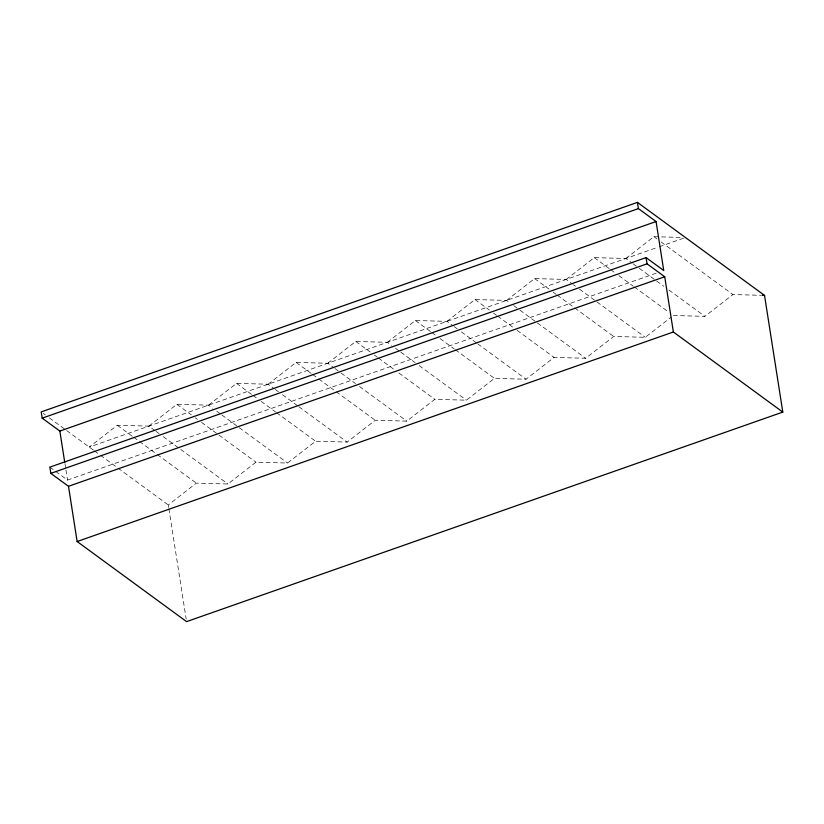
<?xml version="1.0" encoding="UTF-8"?>
<svg xmlns="http://www.w3.org/2000/svg" width="824" height="824" viewBox="0 0 824 824"><rect width="100%" height="100%" fill="white"/><g stroke="black" fill="none" stroke-linecap="round" stroke-linejoin="round"><path stroke-width="0.62" stroke-dasharray="4.12 3.09" d="M155.025 430.633L148.866 426.132L117.286 425.277L89.25 447.082L658.046 247.179M148.866 426.132L176.903 404.327L208.493 405.171L212.602 408.179M208.493 405.171L236.529 383.366L268.119 384.221L274.279 388.732M268.119 384.221L296.156 362.416L327.736 363.26L333.895 367.772M327.736 363.26L355.772 341.466L387.362 342.31L391.462 345.318M168.704 507.481L168.302 504.947L196.339 483.142L227.929 483.987L255.965 462.182L287.545 463.037L315.582 441.231L347.172 442.076L375.208 420.281L406.788 421.126L434.835 399.321L466.415 400.176L494.452 378.371L526.042 379.215L554.078 357.41L585.658 358.265L613.695 336.46L645.285 337.304L671.313 317.065M387.362 342.31L415.399 320.505L446.979 321.36L453.138 325.861M446.979 321.36L475.015 299.555L506.606 300.399L509.685 302.655M506.606 300.399L534.642 278.594L566.232 279.449L572.392 283.961M566.232 279.449L594.269 257.644L625.849 258.489L632.008 263M625.849 258.489L653.885 236.694L682.942 237.467M673.321 315.51L704.901 316.354L732.938 294.549L760.737 295.301M659.241 246.757L684.281 237.961M55.733 471.452L67.516 480.073L656.45 273.094M653.885 236.694L656.965 238.939M661.075 241.947L732.938 294.549M633.038 263.752L638.167 267.512M639.197 268.264L655.626 280.284M656.656 281.036L663.835 286.299M668.975 290.058L704.901 316.354M594.269 257.644L609.667 268.912M610.697 269.664L614.797 272.672M618.906 275.679L633.275 286.196M634.305 286.948L668.192 311.75M573.411 284.713L575.471 286.206M579.571 289.214L595.999 301.244M597.029 301.986L645.285 337.304M534.642 278.594L549.021 289.121M553.12 292.129L556.2 294.374M557.23 295.126L573.659 307.156M574.689 307.908L613.695 336.46M513.795 305.663L518.924 309.422M519.954 310.174L536.383 322.194M537.403 322.946L585.658 358.265M475.015 299.555L489.394 310.071M493.504 313.079L496.584 315.334M497.603 316.086L513.012 327.355M517.111 330.362L554.078 357.41M454.168 326.613L457.248 328.869M461.358 331.876L476.756 343.144M477.786 343.896L526.042 379.215M415.399 320.505L430.798 331.773M431.827 332.525L435.927 335.533M440.037 338.54L454.415 349.057M455.435 349.809L494.452 378.371M395.572 348.325L399.681 351.323M400.711 352.075L415.08 362.601M419.189 365.609L466.415 400.176M355.772 341.466L370.151 351.982M374.251 354.989L377.341 357.245M378.36 357.997L394.789 370.017M398.898 373.025L434.835 399.321M334.925 368.524L340.054 372.283M341.084 373.035L355.453 383.551M359.563 386.559L406.788 421.126M296.156 362.416L311.554 373.684M312.584 374.436L317.714 378.195M318.744 378.947L335.162 390.967M336.192 391.719L375.208 420.281M275.298 389.484L278.378 391.73M282.488 394.737L297.886 406.016M298.916 406.757L347.172 442.076M236.529 383.366L251.928 394.644M252.958 395.396L257.067 398.394M261.167 401.401L275.546 411.928M276.576 412.68L315.582 441.231M216.702 411.186L220.811 414.194M221.841 414.946L238.27 426.966M239.29 427.718L287.545 463.037M176.903 404.327L191.281 414.843M195.391 417.85L197.441 419.354M201.55 422.362L255.965 462.182M156.055 431.385L159.135 433.64M163.245 436.648L179.673 448.668M180.693 449.42L227.929 483.987M117.286 425.277L132.685 436.555M133.715 437.297L156.303 453.828M157.322 454.58L196.339 483.142M43.25 413.411L45.289 414.905M49.378 417.902L65.735 429.871M66.754 430.622L93.359 450.089M94.379 450.841L99.519 454.601M100.538 455.353L116.967 467.373M117.997 468.125L168.302 504.947M49.852 467.146L54.755 470.731M168.899 508.748L186.173 619.092M64.962 463.737L65.745 468.763M65.941 470.02L67.516 480.073"/><path stroke-width="1.24" d="M637.426 202.374L638.404 208.606L656.069 221.532L663.742 270.529L646.078 257.603L49.852 467.146L50.82 473.378L68.495 486.304L77.137 541.533L186.574 621.626L782.8 412.082L764.528 295.404L637.426 202.374L41.2 411.918L42.179 418.149L59.843 431.076L64.756 462.48M42.179 418.149L638.404 208.606M59.843 431.076L656.069 221.532M50.82 473.378L647.046 263.834L664.721 276.761L673.363 331.99L782.8 412.082M68.495 486.304L664.721 276.761M77.137 541.533L673.363 331.99M762.004 295.332L764.528 295.404M646.078 257.603L647.046 263.834"/></g></svg>
